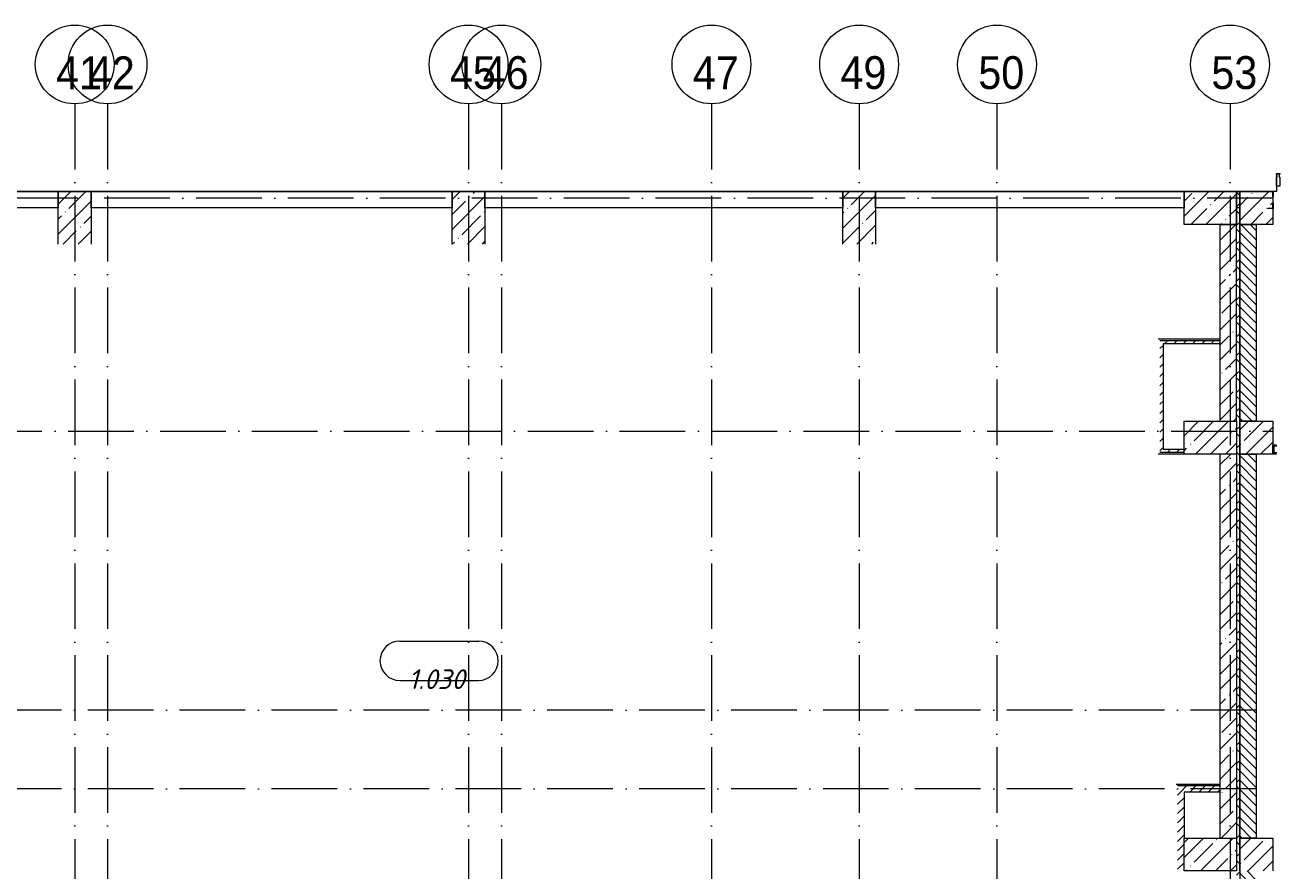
# Model space of a CAD drawing. Header units: millimetres. Extents: x 222978 to 324953, y 104171 to 146527.
# Drawn here: x 271880 to 290995, y 116974 to 129861 of the extents above; entities that cross this region are included whole.
import ezdxf

# ---------------------------------------------------------------- set-up
doc = ezdxf.new("R2010")
doc.units = ezdxf.units.MM
doc.linetypes.add('50_200_ШТРИХ_1Т_ш5_п1_п1_', pattern=[1400, 1000, -200, 0, -200])
for name, color, linetype, lineweight, true_color in [('A-AREA-IDEN-1', 7, 'Continuous', 9, 0xaaaaaa), ('A-GENM-1', 7, 'Continuous', 9, 0xaaaaaa), ('A-GENM-2', 7, 'Continuous', 20, 0xaaaaaa), ('I-WALL-2', 7, 'Continuous', 5, 0x787878), ('Оси-1', 7, 'Continuous', 20, 0xaaaaaa), ('Оси-2', 7, 'Continuous', 9, 0xaaaaaa), ('Оси-3', 7, '50_200_ШТРИХ_1Т_ш5_п1_п1_', 9, 0xaaaaaa)]:
    doc.layers.add(name, color=color, linetype=linetype, lineweight=lineweight, true_color=true_color)
for name, color, linetype, lineweight in [('A-GLAZ-CWMG', 7, 'Continuous', 9), ('A-GLAZ-CWMG-1', 7, 'Continuous', 20), ('A-WALL', 7, 'Continuous', 5), ('A-WALL-FNSH-1', 7, 'Continuous', 5), ('I-WALL', 7, 'Continuous', 5), ('S-COLS', 7, 'Continuous', 9), ('S-COLS-1', 7, 'Continuous', 5)]:
    doc.layers.add(name, color=color, linetype=linetype, lineweight=lineweight)
doc.styles.add('Arial', font='arial.ttf', dxfattribs={"width": 0.9, "height": 500})
doc.styles.add('ISOCPEUR_I', font='isocpeui.ttf', dxfattribs={"height": 300})
pattern_1 = [(45, (215635.8, 41643.1), (-228.0985, 228.0985), []), (45, (215863.9, 41643.1), (-228.0985, 228.0985), [403.225, -80.645, 6.706, -73.939])]
pattern_2 = [(45, (215635.79, 41643.11), (-70.71068, 70.71068), [])]
pattern_3 = [(0, (215635.79, 41643.11), (406.4, 101.6), [6.706, -298.094, 6.706, -298.094, -1625.6]), (0, (215635.79, 41643.11), (406.4, 101.6), [-609.6, 6.706, -602.894, 6.706, -298.094, -711.2]), (0, (215635.79, 41643.11), (406.4, 101.6), [-1524, 6.706, -196.494, 6.706, -501.294]), (120, (215788.19, 41693.91), (-291.18818, 301.15272), [6.706, -298.094, 6.706, -298.094, -1625.6]), (120, (215788.19, 41693.91), (-291.18818, 301.15272), [-609.6, 6.706, -602.894, 6.706, -298.094, -711.2]), (120, (215788.19, 41693.91), (-291.18818, 301.15272), [-1524, 6.706, -196.494, 6.706, -501.294]), (240, (215838.99, 41897.11), (-115.21182, -402.75272), [6.706, -298.094, 6.706, -298.094, -1625.6]), (240, (215838.99, 41897.11), (-115.21182, -402.75272), [-609.6, 6.706, -602.894, 6.706, -298.094, -711.2]), (240, (215838.99, 41897.11), (-115.21182, -402.75272), [-1524, 6.706, -196.494, 6.706, -501.294])]

# ---------------------------------------------------------------- blocks, each defined once
blk = doc.blocks.new('Прямоугольный импост - Импост структурный с накладкой - 180мм-22437156-АИ_План потолка_1 этаж')
at = {"layer": 'A-GLAZ-CWMG-1'}
for p, q in [((0, 17), (-50, 17)), ((-50, 17), (-50, 0)), ((-50, 0), (-40, 0)), ((-40, 0), (-40, -40)), ((-10, 0), (0, 0)), ((-10, -40), (-10, 0)), ((0, 0), (0, 17)), ((-40, -40), (-50, -40)), ((-50, -40), (-50, -180)), ((-50, -180), (0, -180)), ((0, -40), (-10, -40)), ((0, -180), (0, -40))]:
    blk.add_line(p, q, dxfattribs=at)
blk = doc.blocks.new('BSC_Колонна _Прямоугольная - 500х800-V298-АИ_План потолка_1 этаж')
at = {"layer": 'S-COLS-1'}
h = blk.add_hatch(dxfattribs=at)
h.set_pattern_fill('FP_189', color=256, style=0, pattern_type=2)
h.set_pattern_definition([(315, (-81931.04, 74300), (228.0985, 228.0985), []), (315, (-81931.04, 74071.9), (228.0985, 228.0985), [403.225, -80.645, 6.706, -73.939])])
h.paths.add_polyline_path([(-250, -400), (250, -400), (250, 400), (-250, 400), (-250, -150)])
for p, q in [((-250, 400), (250, 400)), ((-250, -400), (-250, 400)), ((250, 400), (250, -400)), ((250, -400), (-250, -400))]:
    blk.add_line(p, q, dxfattribs=at)
blk = doc.blocks.new('BSC_Колонна _Прямоугольная - 500х800-V299-АИ_План потолка_1 этаж')
at = {"layer": 'S-COLS-1'}
h = blk.add_hatch(dxfattribs=at)
h.set_pattern_fill('FP_190', color=256, style=0, pattern_type=2)
h.set_pattern_definition([(315, (-75581.04, 74300), (228.0985, 228.0985), []), (315, (-75581.04, 74071.9), (228.0985, 228.0985), [403.225, -80.645, 6.706, -73.939])])
h.paths.add_polyline_path([(-250, -364), (-250, -400), (250, -400), (250, 400), (-250, 400), (-250, -150)])
for p, q in [((-250, 400), (250, 400)), ((-250, -400), (-250, 400)), ((250, 400), (250, -400)), ((250, -400), (-250, -400))]:
    blk.add_line(p, q, dxfattribs=at)
blk = doc.blocks.new('Фахверк _газобетон торцы_66 - Фахверк _газобетон торцы_-25511793-АИ_План потолка_1 этаж')
at = {"layer": 'A-GENM-2'}
for p, q in [((89325, 156983), (89325, 156989)), ((89325, 156989), (89406, 156989)), ((89400, 156983), (89325, 156983)), ((89400, 156908), (89400, 156983)), ((89406, 156989), (89406, 156908)), ((89406, 156908), (89400, 156908)), ((89400, 156808), (89406, 156808)), ((89400, 156733), (89400, 156808)), ((89406, 156808), (89406, 156727)), ((89325, 156727), (89325, 156733)), ((89325, 156733), (89400, 156733)), ((89406, 156727), (89325, 156727))]:
    blk.add_line(p, q, dxfattribs=at)
blk = doc.blocks.new('Ось сетки - Круг_Ø6_00__ISO-2_5_0_9K_-17386508-АИ_План потолка_1 этаж')
at = {"layer": 'Оси-1'}
blk.add_circle((0, 0), 3, dxfattribs=at)
blk = doc.blocks.new('AAR_СКБ_Марка_помещения_1_5 ммп - Номер-27962133-АИ_План потолка_1 этаж')
at = {"layer": 'A-AREA-IDEN-1'}
for p, q in [((-2.987, 3), (3.013, 3)), ((-2.987, 0), (3.013, 0))]:
    blk.add_line(p, q, dxfattribs=at)
for centre, start, end in [((-2.987, 1.5), 90, 270), ((3.013, 1.5), 270, 90)]:
    blk.add_arc(centre, 1.5, start, end, dxfattribs=at)

msp = doc.modelspace()

# ---------------------------------------------------------------- hatches: boundary and pattern name
at = {"layer": 'A-WALL'}
h = msp.add_hatch(dxfattribs=at)
h.set_pattern_fill('FP_1', color=256, style=0, pattern_type=2)
h.set_pattern_definition(pattern_1)
h.paths.add_polyline_path([(290085.8, 123824.2), (290335.8, 123824.2), (290335.8, 126824.2), (290085.8, 126824.2), (290085.8, 124437.8)])
h = msp.add_hatch(dxfattribs=at)
h.set_pattern_fill('FP_1', color=256, style=0, pattern_type=2)
h.set_pattern_definition(pattern_1)
h.paths.add_polyline_path([(290335.8, 117474.2), (290335.8, 123324.2), (290085.8, 123324.2), (290085.8, 117474.2)])
at = {"layer": 'I-WALL'}
h = msp.add_hatch(dxfattribs=at)
h.set_pattern_fill('FP_123', color=256, style=0, pattern_type=2)
h.set_pattern_definition([(45, (215635.79, 41643.11), (-141.42136, 141.42136), []), (135, (215635.79, 41643.11), (-141.42136, -141.42136), [])])
h.paths.add_polyline_path([(290385.8, 108823.8), (290385.8, 127324.2), (290335.8, 127323.8), (290335.8, 108823.8)])
h = msp.add_hatch(dxfattribs=at)
h.set_pattern_fill('FP_2', color=256, style=0, pattern_type=2)
h.set_pattern_definition([(135, (215635.79, 41643.11), (-70.71068, -70.71068), [])])
h.paths.add_polyline_path([(290635.8, 109323.8), (290635.8, 111523.8), (290385.8, 111523.8), (290385.8, 109323.8)])
h.paths.add_polyline_path([(290385.8, 112023.8), (290635.8, 112023.8), (290635.8, 116974.2), (290385.8, 116974.2), (290385.8, 112182.4)])
h.paths.add_polyline_path([(290635.8, 117474.2), (290635.8, 123324.2), (290385.8, 123324.2), (290385.8, 117474.2)])
h.paths.add_polyline_path([(290385.8, 123824.2), (290635.8, 123824.2), (290635.8, 126824.2), (290385.8, 126824.2), (290385.8, 123879.6)])
h = msp.add_hatch(dxfattribs=at)
h.set_pattern_fill('FP_4', color=256, style=0, pattern_type=2)
h.set_pattern_definition(pattern_2)
h.paths.add_polyline_path([(289165.9, 123399.2), (289215.9, 123399.2), (289215.9, 125054.2), (289165.9, 125054.2)])
h = msp.add_hatch(dxfattribs=at)
h.set_pattern_fill('FP_4', color=256, style=0, pattern_type=2)
h.set_pattern_definition(pattern_2)
h.paths.add_polyline_path([(290085.8, 125004.2), (290085.8, 125054.2), (289215.9, 125054.2), (289215.9, 125004.2), (290075, 125004.2)])
h = msp.add_hatch(dxfattribs=at)
h.set_pattern_fill('FP_4', color=256, style=0, pattern_type=2)
h.set_pattern_definition(pattern_2)
h.paths.add_polyline_path([(289535.8, 123349.2), (289535.8, 123399.2), (289165.9, 123399.2), (289165.9, 123349.2), (289215.9, 123349.2)])
h = msp.add_hatch(dxfattribs=at)
h.set_pattern_fill('FP_4', color=256, style=0, pattern_type=2)
h.set_pattern_definition(pattern_2)
h.paths.add_polyline_path([(290085.8, 118174.2), (290085.8, 118274.2), (289435.8, 118274.2), (289435.8, 118174.2), (289535.8, 118174.2)])
h = msp.add_hatch(dxfattribs=at)
h.set_pattern_fill('FP_4', color=256, style=0, pattern_type=2)
h.set_pattern_definition(pattern_2)
h.paths.add_polyline_path([(289435.8, 116974.2), (289535.8, 116974.2), (289535.8, 118174.2), (289435.8, 118174.2), (289435.8, 116984.2)])
at = {"layer": 'I-WALL-2'}
h = msp.add_hatch(dxfattribs=at)
h.set_pattern_fill('FP_3', color=256, style=0, pattern_type=2)
h.set_pattern_definition(pattern_3)
h.paths.add_polyline_path([(290085.8, 125054.2), (290085.8, 125079.2), (289165.9, 125079.2), (289165.9, 125054.2), (290082.2, 125054.2)])
h = msp.add_hatch(dxfattribs=at)
h.set_pattern_fill('FP_3', color=256, style=0, pattern_type=2)
h.set_pattern_definition(pattern_3)
h.paths.add_polyline_path([(289165.9, 123324.2), (289535.8, 123324.3), (289535.8, 123349.2), (289140.9, 123349.2), (289140.9, 123324.2)])
h = msp.add_hatch(dxfattribs=at)
h.set_pattern_fill('FP_3', color=256, style=0, pattern_type=2)
h.set_pattern_definition(pattern_3)
h.paths.add_polyline_path([(289435.8, 118274.2), (290085.8, 118274.2), (290085.8, 118294.2), (289415.8, 118294.2), (289415.8, 118274.2)])
at = {"layer": 'S-COLS-1'}
h = msp.add_hatch(dxfattribs=at)
h.set_pattern_fill('FP_1', color=256, style=0, pattern_type=2)
h.set_pattern_definition(pattern_1)
h.paths.add_polyline_path([(272385.8, 126524.2), (272885.8, 126524.2), (272885.8, 127324.2), (272385.8, 127323.8), (272385.8, 127074.2)])
h = msp.add_hatch(dxfattribs=at)
h.set_pattern_fill('FP_1', color=256, style=0, pattern_type=2)
h.set_pattern_definition(pattern_1)
h.paths.add_polyline_path([(278385.8, 126524.2), (278885.8, 126524.2), (278885.8, 127324.2), (278385.8, 127323.8), (278385.8, 127074.2)])
h = msp.add_hatch(dxfattribs=at)
h.set_pattern_fill('FP_1', color=256, style=0, pattern_type=2)
h.set_pattern_definition(pattern_1)
h.paths.add_polyline_path([(284335.8, 126524.2), (284835.8, 126524.2), (284835.8, 127324.2), (284335.8, 127323.8), (284335.8, 127074.2)])
h = msp.add_hatch(dxfattribs=at)
h.set_pattern_fill('FP_1', color=256, style=0, pattern_type=2)
h.set_pattern_definition(pattern_1)
h.paths.add_polyline_path([(290085.8, 126824.2), (290335.8, 126824.2), (290335.8, 127324.2), (289535.8, 127323.8), (289535.8, 126824.2), (289951.7, 126824.2)])
h = msp.add_hatch(dxfattribs=at)
h.set_pattern_fill('FP_1', color=256, style=0, pattern_type=2)
h.set_pattern_definition(pattern_1)
h.paths.add_polyline_path([(290660.5, 126824.2), (290885.8, 126824.2), (290885.8, 127324.2), (290385.8, 127323.8), (290385.8, 126824.2), (290635.8, 126824.2)])
h = msp.add_hatch(dxfattribs=at)
h.set_pattern_fill('FP_1', color=256, style=0, pattern_type=2)
h.set_pattern_definition(pattern_1)
h.paths.add_polyline_path([(290635.8, 123324.2), (290885.8, 123324.2), (290885.8, 123824.2), (290385.8, 123824.2), (290385.8, 123324.2)])
h = msp.add_hatch(dxfattribs=at)
h.set_pattern_fill('FP_1', color=256, style=0, pattern_type=2)
h.set_pattern_definition(pattern_1)
h.paths.add_polyline_path([(290385.8, 116974.2), (290885.8, 116974.2), (290885.8, 117474.2), (290385.8, 117474.2)])

# ---------------------------------------------------------------- linework, layer by layer
at = {"layer": 'A-WALL'}
for p, q in [((266635.8, 127324.2), (272385.8, 127324.2)), ((272385.8, 127324.2), (272385.8, 127074.2)), ((272885.8, 127324.2), (278385.8, 127324.2)), ((272885.8, 127074.2), (272885.8, 127324.2)), ((278385.8, 127324.2), (278385.8, 127074.2)), ((278885.8, 127324.2), (284335.8, 127324.2)), ((278885.8, 127074.2), (278885.8, 127324.2)), ((284335.8, 127324.2), (284335.8, 127074.2)), ((284835.8, 127324.2), (289535.8, 127324.2)), ((284835.8, 127074.2), (284835.8, 127324.2)), ((289535.8, 127324.2), (289535.8, 127074.2)), ((290335.8, 123824.2), (290335.8, 127324.2)), ((290335.8, 127324.2), (290385.8, 127324.2)), ((290385.8, 127324.2), (290385.8, 127074.2)), ((290385.8, 127324.2), (290385.8, 108823.8)), ((272385.8, 127074.2), (266635.8, 127074.2)), ((278385.8, 127074.2), (272885.8, 127074.2)), ((284335.8, 127074.2), (278885.8, 127074.2)), ((289535.8, 127074.2), (284835.8, 127074.2)), ((290385.8, 127074.2), (290335.8, 127074.2)), ((290085.8, 123824.2), (290085.8, 126824.2)), ((290085.8, 126824.2), (290335.8, 126824.2)), ((290385.8, 123824.2), (290385.8, 126824.2)), ((290385.8, 126824.2), (290635.8, 126824.2)), ((290635.8, 126824.2), (290635.8, 123824.2)), ((289165.9, 125054.2), (290085.8, 125054.2)), ((290635.8, 123824.2), (290385.8, 123824.2)), ((289535.8, 123349.2), (289165.9, 123349.2)), ((290085.8, 117474.2), (290085.8, 123324.2)), ((290335.8, 123324.2), (290335.8, 117474.2)), ((290385.8, 117474.2), (290385.8, 123324.2)), ((290385.8, 123324.2), (290635.8, 123324.2)), ((290635.8, 123324.2), (290635.8, 117474.2)), ((290948.6, 123444.2), (290905.8, 123444.2)), ((290905.8, 123344.2), (290905.8, 123444.2)), ((290948.6, 123344.2), (290905.8, 123344.2)), ((289435.8, 118274.2), (290085.8, 118274.2)), ((290635.8, 117474.2), (290385.8, 117474.2))]:
    msp.add_line(p, q, dxfattribs=at)
at = {"layer": 'A-WALL-FNSH-1'}
for p, q in [((290945.4, 127601.2), (290945.4, 127324.2)), ((290945.4, 127324.2), (266635.8, 127324.2)), ((289140.9, 125079.2), (290085.8, 125079.2)), ((289215.9, 125004.2), (289215.9, 123399.2)), ((290085.8, 125004.2), (289215.9, 125004.2)), ((289535.8, 123324.2), (289140.9, 123324.2)), ((289215.9, 123399.2), (289535.8, 123399.2)), ((290885.8, 123464.2), (290943.6, 123464.2)), ((290885.8, 123324.2), (290885.8, 123464.2)), ((290943.6, 123324.2), (290885.8, 123324.2)), ((289415.8, 118294.2), (290085.8, 118294.2)), ((289535.8, 118174.2), (289535.8, 117474.2)), ((290085.8, 118174.2), (289535.8, 118174.2))]:
    msp.add_line(p, q, dxfattribs=at)
at = {"layer": 'S-COLS'}
for p, q in [((272385.8, 127074.2), (272385.8, 127324.2)), ((272885.8, 127324.2), (272885.8, 127074.2)), ((278385.8, 127074.2), (278385.8, 127324.2)), ((278885.8, 127324.2), (278885.8, 127074.2)), ((284335.8, 127074.2), (284335.8, 127324.2)), ((284835.8, 127324.2), (284835.8, 127074.2)), ((289535.8, 127074.2), (289535.8, 127324.2)), ((290335.8, 127324.2), (290335.8, 127074.2)), ((290385.8, 127074.2), (290385.8, 127324.2)), ((290385.8, 123824.2), (290635.8, 123824.2)), ((290635.8, 123324.2), (290385.8, 123324.2)), ((290385.8, 117474.2), (290635.8, 117474.2))]:
    msp.add_line(p, q, dxfattribs=at)
at = {"layer": 'S-COLS-1'}
for p, q in [((272385.8, 127324.2), (272885.8, 127324.2)), ((278385.8, 127324.2), (278885.8, 127324.2)), ((284335.8, 127324.2), (284835.8, 127324.2)), ((289535.8, 127324.2), (290335.8, 127324.2)), ((290385.8, 127324.2), (290885.8, 127324.2)), ((290885.8, 127324.2), (290885.8, 126824.2)), ((272385.8, 126524.2), (272385.8, 127074.2)), ((272885.8, 127074.2), (272885.8, 126524.2)), ((278385.8, 126524.2), (278385.8, 127074.2)), ((278885.8, 127074.2), (278885.8, 126524.2)), ((284335.8, 126524.2), (284335.8, 127074.2)), ((284835.8, 127074.2), (284835.8, 126524.2)), ((289535.8, 126824.2), (289535.8, 127074.2)), ((290335.8, 127074.2), (290335.8, 126824.2)), ((290385.8, 126824.2), (290385.8, 127074.2)), ((290335.8, 126824.2), (289535.8, 126824.2)), ((290885.8, 126824.2), (290385.8, 126824.2)), ((290385.8, 123324.2), (290385.8, 123824.2)), ((290635.8, 123824.2), (290885.8, 123824.2)), ((290885.8, 123824.2), (290885.8, 123324.2)), ((290885.8, 123324.2), (290635.8, 123324.2)), ((290385.8, 116974.2), (290385.8, 117474.2)), ((290635.8, 117474.2), (290885.8, 117474.2)), ((290885.8, 117474.2), (290885.8, 116974.2))]:
    msp.add_line(p, q, dxfattribs=at)
at = {"layer": 'Оси-3'}
for p, q in [((272635.8, 128660.6), (272635.8, 104560.7)), ((273135.8, 128660.6), (273135.8, 104560.7)), ((278635.8, 128660.6), (278635.8, 104560.7)), ((279135.8, 128660.6), (279135.8, 104560.7)), ((282335.8, 128660.6), (282335.8, 104560.7)), ((284585.8, 128660.6), (284585.8, 104560.3)), ((286685.8, 128660.6), (286685.8, 104560.7)), ((290235.8, 128660.6), (290235.8, 104460.5)), ((290885.8, 127224.2), (262735.6, 127224.2)), ((262735.6, 123673.8), (290885.8, 123673.8)), ((290635.8, 119424.2), (262735.6, 119424.2)), ((290635.8, 118224.2), (262735.6, 118224.2))]:
    msp.add_line(p, q, dxfattribs=at)

# ---------------------------------------------------------------- block references
at = {"layer": 'A-AREA-IDEN-1', "xscale": 199.9999999999999, "yscale": 199.9999999999999, "zscale": 199.9999999999999}
msp.add_blockref('AAR_СКБ_Марка_помещения_1_5 ммп - Номер-27962133-АИ_План потолка_1 этаж', (278183.8, 119876.3), dxfattribs=at)
at = {"layer": 'A-GENM-1'}
msp.add_blockref('Фахверк _газобетон торцы_66 - Фахверк _газобетон торцы_-25511793-АИ_План потолка_1 этаж', (201485.8, -29659.2), dxfattribs=at)
at = {"layer": 'A-GLAZ-CWMG', "extrusion": (0, 0, -1)}
msp.add_blockref('Прямоугольный импост - Импост структурный с накладкой - 180мм-22437156-АИ_План потолка_1 этаж', (-290945.4, 127584.2), dxfattribs=at)
at = {"layer": 'S-COLS', "rotation": 89.9999999999999}
for name, p in [('BSC_Колонна _Прямоугольная - 500х800-V298-АИ_План потолка_1 этаж', (289935.8, 123574.2)), ('BSC_Колонна _Прямоугольная - 500х800-V299-АИ_План потолка_1 этаж', (289935.8, 117224.2))]:
    msp.add_blockref(name, p, dxfattribs=at)
at = {"layer": 'Оси-1', "xscale": 199.9999999999999, "yscale": 199.9999999999999, "zscale": 199.9999999999999, "rotation": 180}
for p in [(272635.8, 129260.6), (273135.8, 129260.6), (278635.8, 129260.6), (279135.8, 129260.6), (282335.8, 129260.6), (284585.8, 129260.6), (286685.8, 129260.6), (290235.8, 129260.6)]:
    msp.add_blockref('Ось сетки - Круг_Ø6_00__ISO-2_5_0_9K_-17386508-АИ_План потолка_1 этаж', p, dxfattribs=at)

# ---------------------------------------------------------------- texts
at = {"layer": 'A-AREA-IDEN-1', "insert": (278148.1, 119744.8), "char_height": 300, "width": 900, "attachment_point": 8, "line_spacing_factor": 1.139951, "style": 'ISOCPEUR_I'}
msp.add_mtext('\\pxqc,t8.46667,16.93333,25.4,33.86667,42.33333,50.8,59.26667,67.73333,76.2,84.66667,93.13333,101.6,110.06667,118.53333,127,135.46667,143.93333,152.4,160.86667,169.33333,177.8,186.26667,194.73333,203.2,211.66667,220.13333,228.6,237.06667,245.53333,254,262.46667,270.93333;{1.030}', dxfattribs=at)
at = {"layer": 'Оси-2', "char_height": 500, "width": 702, "attachment_point": 5, "line_spacing_factor": 0.936439, "style": 'Arial'}
for s, insert in [('\\pxqc,t4.572,9.144,13.716,18.288,22.86,27.432,32.004,36.576,41.148,45.72,50.292,54.864,59.436,64.008,68.58,73.152,77.724,82.296,86.868,91.44,96.012,100.584,105.156,109.728,114.3,118.872,123.444,128.016,132.588,137.16,141.732,146.304;{41}', (272700.9, 129133.4)), ('\\pxqc,t4.572,9.144,13.716,18.288,22.86,27.432,32.004,36.576,41.148,45.72,50.292,54.864,59.436,64.008,68.58,73.152,77.724,82.296,86.868,91.44,96.012,100.584,105.156,109.728,114.3,118.872,123.444,128.016,132.588,137.16,141.732,146.304;{42}', (273200.9, 129133.4)), ('\\pxqc,t4.572,9.144,13.716,18.288,22.86,27.432,32.004,36.576,41.148,45.72,50.292,54.864,59.436,64.008,68.58,73.152,77.724,82.296,86.868,91.44,96.012,100.584,105.156,109.728,114.3,118.872,123.444,128.016,132.588,137.16,141.732,146.304;{45}', (278700.9, 129133.4)), ('\\pxqc,t4.572,9.144,13.716,18.288,22.86,27.432,32.004,36.576,41.148,45.72,50.292,54.864,59.436,64.008,68.58,73.152,77.724,82.296,86.868,91.44,96.012,100.584,105.156,109.728,114.3,118.872,123.444,128.016,132.588,137.16,141.732,146.304;{46}', (279200.9, 129133.4)), ('\\pxqc,t4.572,9.144,13.716,18.288,22.86,27.432,32.004,36.576,41.148,45.72,50.292,54.864,59.436,64.008,68.58,73.152,77.724,82.296,86.868,91.44,96.012,100.584,105.156,109.728,114.3,118.872,123.444,128.016,132.588,137.16,141.732,146.304;{47}', (282400.9, 129133.4)), ('\\pxqc,t4.572,9.144,13.716,18.288,22.86,27.432,32.004,36.576,41.148,45.72,50.292,54.864,59.436,64.008,68.58,73.152,77.724,82.296,86.868,91.44,96.012,100.584,105.156,109.728,114.3,118.872,123.444,128.016,132.588,137.16,141.732,146.304;{49}', (284650.9, 129133.4)), ('\\pxqc,t4.572,9.144,13.716,18.288,22.86,27.432,32.004,36.576,41.148,45.72,50.292,54.864,59.436,64.008,68.58,73.152,77.724,82.296,86.868,91.44,96.012,100.584,105.156,109.728,114.3,118.872,123.444,128.016,132.588,137.16,141.732,146.304;{50}', (286750.9, 129133.4)), ('\\pxqc,t4.572,9.144,13.716,18.288,22.86,27.432,32.004,36.576,41.148,45.72,50.292,54.864,59.436,64.008,68.58,73.152,77.724,82.296,86.868,91.44,96.012,100.584,105.156,109.728,114.3,118.872,123.444,128.016,132.588,137.16,141.732,146.304;{53}', (290300.9, 129133.4))]:
    msp.add_mtext(s, dxfattribs=dict(at, insert=insert))

doc.saveas('drawing.dxf')
